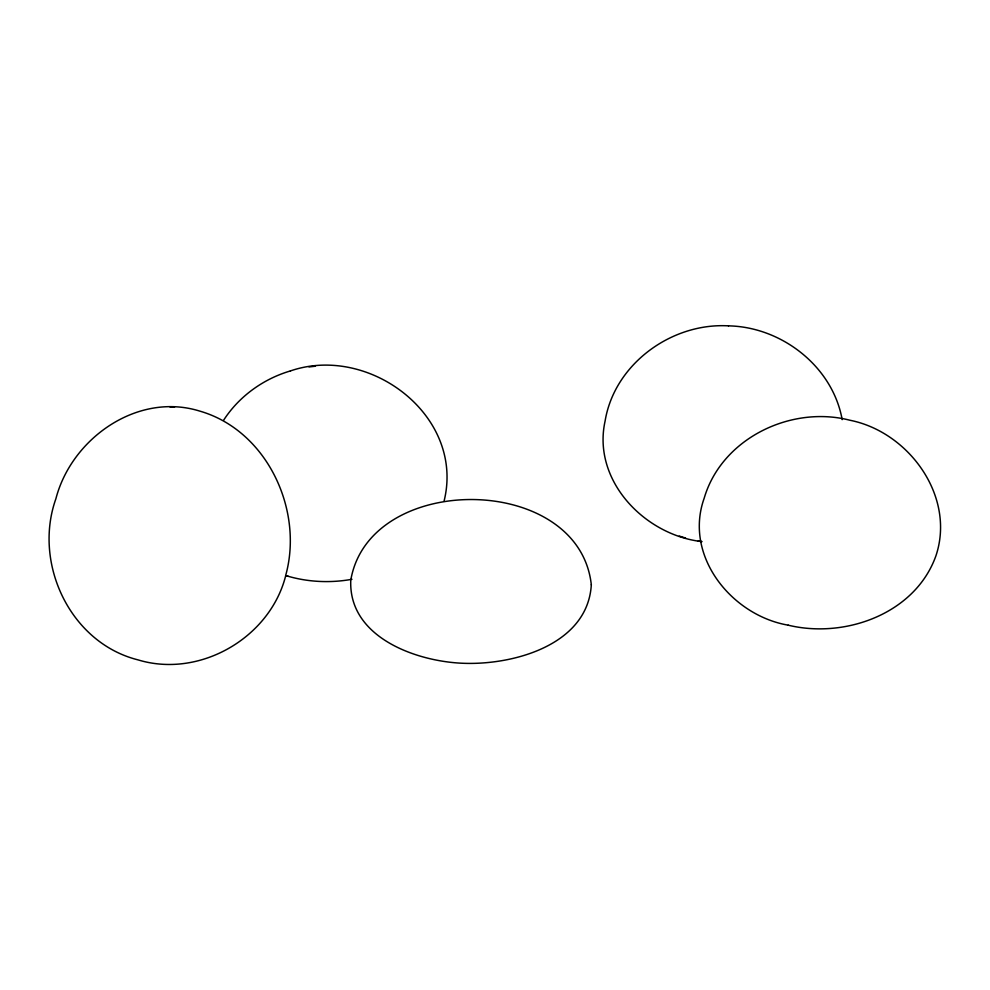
<?xml version="1.0" encoding="UTF-8"?>
<svg xmlns="http://www.w3.org/2000/svg" width="990" height="990" viewBox="0 0 990 990"><rect width="100%" height="100%" fill="white"/><g stroke="black" fill="none" stroke-linecap="round" stroke-linejoin="round"><path stroke-width="1.49" d="M444.015 501.348C465.35 415.911 369.357 343.753 290.429 370.928M223.604 420.243C238.961 396.421 263.315 378.91 290.417 370.928M351.97 579.286C329.979 583.271 307.024 582.12 285.652 575.537C303.955 510.085 267.003 430.452 199.794 411.11C137.647 391.693 71.54 438.273 55.886 498.774C32.868 563.298 70.129 642.881 138.006 659.872C199.609 678.657 270.06 637.869 285.714 575.648L288.189 576.316M309.016 366.931L315.426 366.201M728.479 325.858C671.628 322.567 614.468 363.924 605.088 421.096C591.946 480.769 644.948 535.256 702.021 541.629L698.235 541.023M169.884 406.865L174.599 406.964M728.504 325.858C781.679 326.898 832.664 366.486 842.168 419.636M788.201 625.173C844.94 638.946 915.28 613.775 935.934 555.798C955.783 496.448 908.907 431.962 850.014 420.267C791.171 404.984 721.673 438.347 704.187 498.205C683.521 555.935 731.598 615.433 788.213 625.173M679.227 536.048L685.538 538.028M591.315 584.805C587.726 644.626 514.28 664.921 464.459 663.325C417.211 661.926 348.319 637.746 350.769 580.239C369.369 471.092 579.088 472.675 591.315 584.805"/></g></svg>
